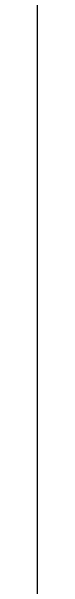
# Model space of a CAD drawing. Header units: millimetres. Extents: x 4688743 to 4806056, y -3017657 to -2960297.
# Drawn here: x 4752451.7 to 4752451.9, y -2967838.1 to -2967691.1 of the extents above; entities that cross this region are included whole.
import ezdxf

# ---------------------------------------------------------------- set-up
doc = ezdxf.new("R2010")
doc.units = ezdxf.units.MM
doc.header["$MEASUREMENT"] = 0
doc.layers.add('wall', color=4, linetype='Continuous')

msp = doc.modelspace()

# ---------------------------------------------------------------- linework, layer by layer
at = {"layer": 'wall'}
msp.add_line((4752451.898747873, -2971764.643543355, -0.0002728735768941), (4752451.737460265, -2966065.285455937, -0.0007434580955349), dxfattribs=at)

doc.saveas('drawing.dxf')
